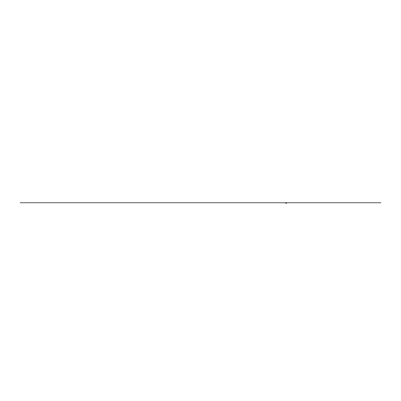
<?xml version="1.0" encoding="UTF-8"?>
<svg xmlns="http://www.w3.org/2000/svg" width="401" height="401" viewBox="0 0 401 401"><rect width="100%" height="100%" fill="white"/><g stroke="black" fill="none" stroke-linecap="round" stroke-linejoin="round"><path stroke-width="0.6" d="M20.05 202.841L380.95 202.841M286.088 202.841L286.088 203.778"/></g></svg>
